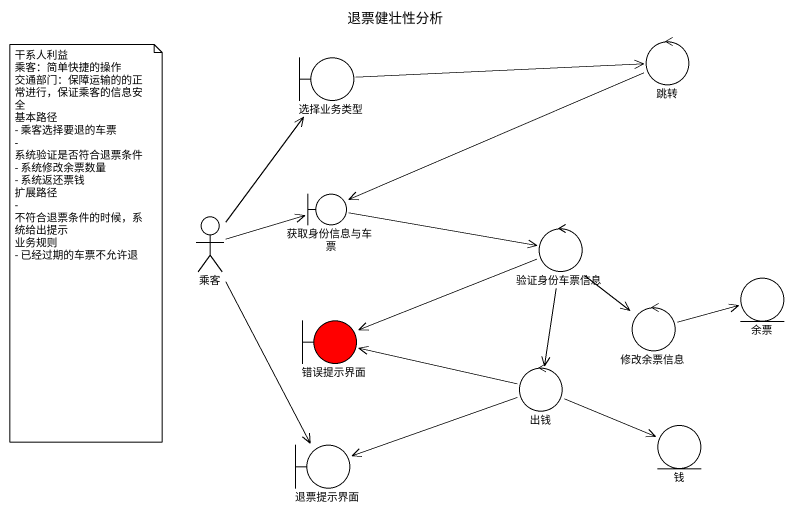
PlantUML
@startuml
title 退票健壮性分析
boundary 选择业务类型
control 跳转
boundary 获取身份信息与车票
actor 乘客
control 验证身份车票信息
entity 余票
boundary 错误提示界面 #FF0000
control 修改余票信息
control 出钱
entity 钱
boundary 退票提示界面
选择业务类型 -right-> 跳转
跳转 -left-> 获取身份信息与车票
获取身份信息与车票 -right-> 验证身份车票信息
乘客 -up-> 选择业务类型
乘客 -right-> 获取身份信息与车票
乘客 --> 退票提示界面
验证身份车票信息 -left-> 错误提示界面
验证身份车票信息 --> 修改余票信息
验证身份车票信息 --> 出钱
修改余票信息 -right-> 余票
出钱 -left-> 错误提示界面
出钱 -right-> 钱
出钱 -left-> 退票提示界面
note as N1
  干系人利益
  乘客：简单快捷的操作
  交通部门：保障运输的的正常进行，保证乘客的信息安全
  基本路径
  - 乘客选择要退的车票
  - 系统验证是否符合退票条件
  - 系统修改余票数量
  - 系统返还票钱
  扩展路径
  - 不符合退票条件的时候，系统给出提示
  业务规则
  - 已经过期的车票不允许退
end note
@enduml
